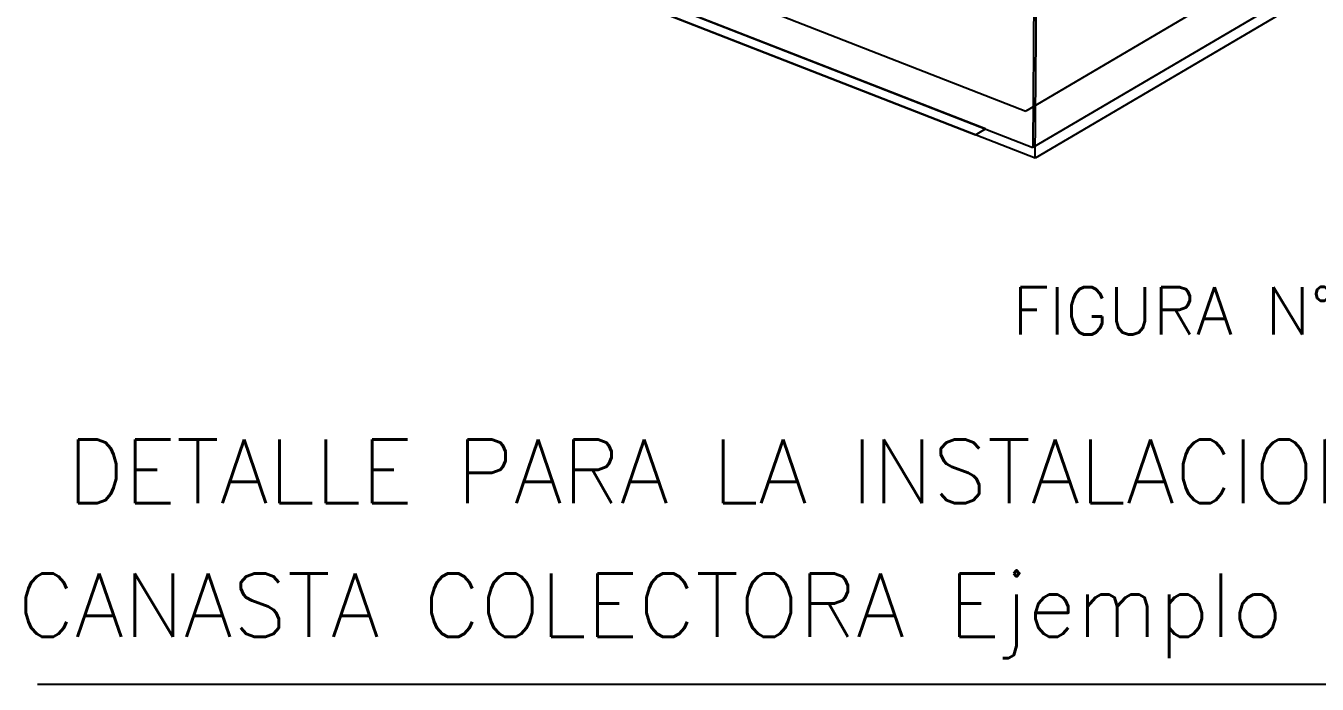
# Model space of a CAD drawing. Extents: x 268 to 383, y 668 to 793.
# Drawn here: x 335.64 to 343.77, y 690.45 to 694.6 of the extents above; entities that cross this region are included whole.
import ezdxf

# ---------------------------------------------------------------- set-up
doc = ezdxf.new("R2010")
doc.units = 0
doc.header["$LTSCALE"] = 0.5
doc.header["$MEASUREMENT"] = 0
doc.layers.get('0').update_dxf_attribs({"linetype": 'CONTINUOUS'})
for name, color, linetype in [('P02', 1, 'CONTINUOUS'), ('P03', 5, 'CONTINUOUS'), ('P04', 7, 'CONTINUOUS'), ('P06', 7, 'CONTINUOUS')]:
    doc.layers.add(name, color=color, linetype=linetype)
doc.styles.add('STYLE2', font='romans.shx')

# ---------------------------------------------------------------- blocks, each defined once
blk = doc.blocks.new('*U41')
at = {"color": 5}
for p, q in [((8.7701, 17.8418), (8.7701, 9.8418)), ((8.7701, 9.8418), (8.7701, 9.8418, 4.5))]:
    blk.add_line(p, q, dxfattribs=at)
at = {"color": 3}
for p, q in [((8.6701, 17.7418), (8.6701, 9.9418)), ((1.3873, 9.9418), (8.6701, 9.9418)), ((8.6701, 9.9418, 4.5), (8.6701, 9.9418)), ((8.7701, 9.8418), (1.2873, 9.8418))]:
    blk.add_line(p, q, dxfattribs=at)
blk = doc.blocks.new('1')
at = {"color": 0, "extrusion": (0.627354, 0.369097, -0.685708)}
for p, q in [((-3.506, -39.677, 27.112), (-58.016, -18.403, -11.308)), ((-4.134, -40.046, 27.798), (-58.644, -18.772, -10.622)), ((-4.134, -40.046, 27.798), (-3.506, -39.677, 27.112))]:
    blk.add_line(p, q, dxfattribs=at)
at = {"color": 5, "extrusion": (0.005818, 0.878295, 0.478083), "elevation": -21.906}
blk.add_lwpolyline([(58.518, -0.169), (3.868, 43.573)], dxfattribs=at)
at = {"layer": 'P02', "extrusion": (0.005818, 0.878295, 0.478083), "elevation": -21.906}
for points in [[(-40.32, -10.864), (0.715, 40.402)], [(52.346, -0.924), (0.715, 40.402)]]:
    blk.add_lwpolyline(points, dxfattribs=at)
at = {"layer": 'P03', "extrusion": (0.005818, 0.878295, 0.478083), "xscale": 10, "yscale": 10, "zscale": 10, "rotation": 141.3254917884629}
blk.add_blockref('*U41', (130.069, 68.622, -21.906), dxfattribs=at)

msp = doc.modelspace()

# ---------------------------------------------------------------- linework, layer by layer
at = {"layer": 'P06'}
msp.add_line((335.714, 690.4533), (347.8051, 690.4533), dxfattribs=at)

# ---------------------------------------------------------------- block references
at = {"layer": 'P02', "xscale": 0.09999999999990905, "yscale": 0.1000000000000227, "zscale": 0.1}
msp.add_blockref('1', (342.0359, 697.9173), dxfattribs=at)

# ---------------------------------------------------------------- texts
at = {"layer": 'P04', "style": 'STYLE2'}
msp.add_text('FIGURA N%%d8', height=0.3, dxfattribs=at).set_placement((341.8533, 692.6544))
at = {"layer": 'P06', "style": 'STYLE2'}
for s, p in [('DETALLE PARA LA INSTALACION DE LA ', (335.9014, 691.594)), (' CANASTA COLECTORA Ejemplo Banco trifasico', (335.3149, 690.751))]:
    msp.add_text(s, height=0.4, dxfattribs=at).set_placement(p)

doc.saveas('drawing.dxf')
